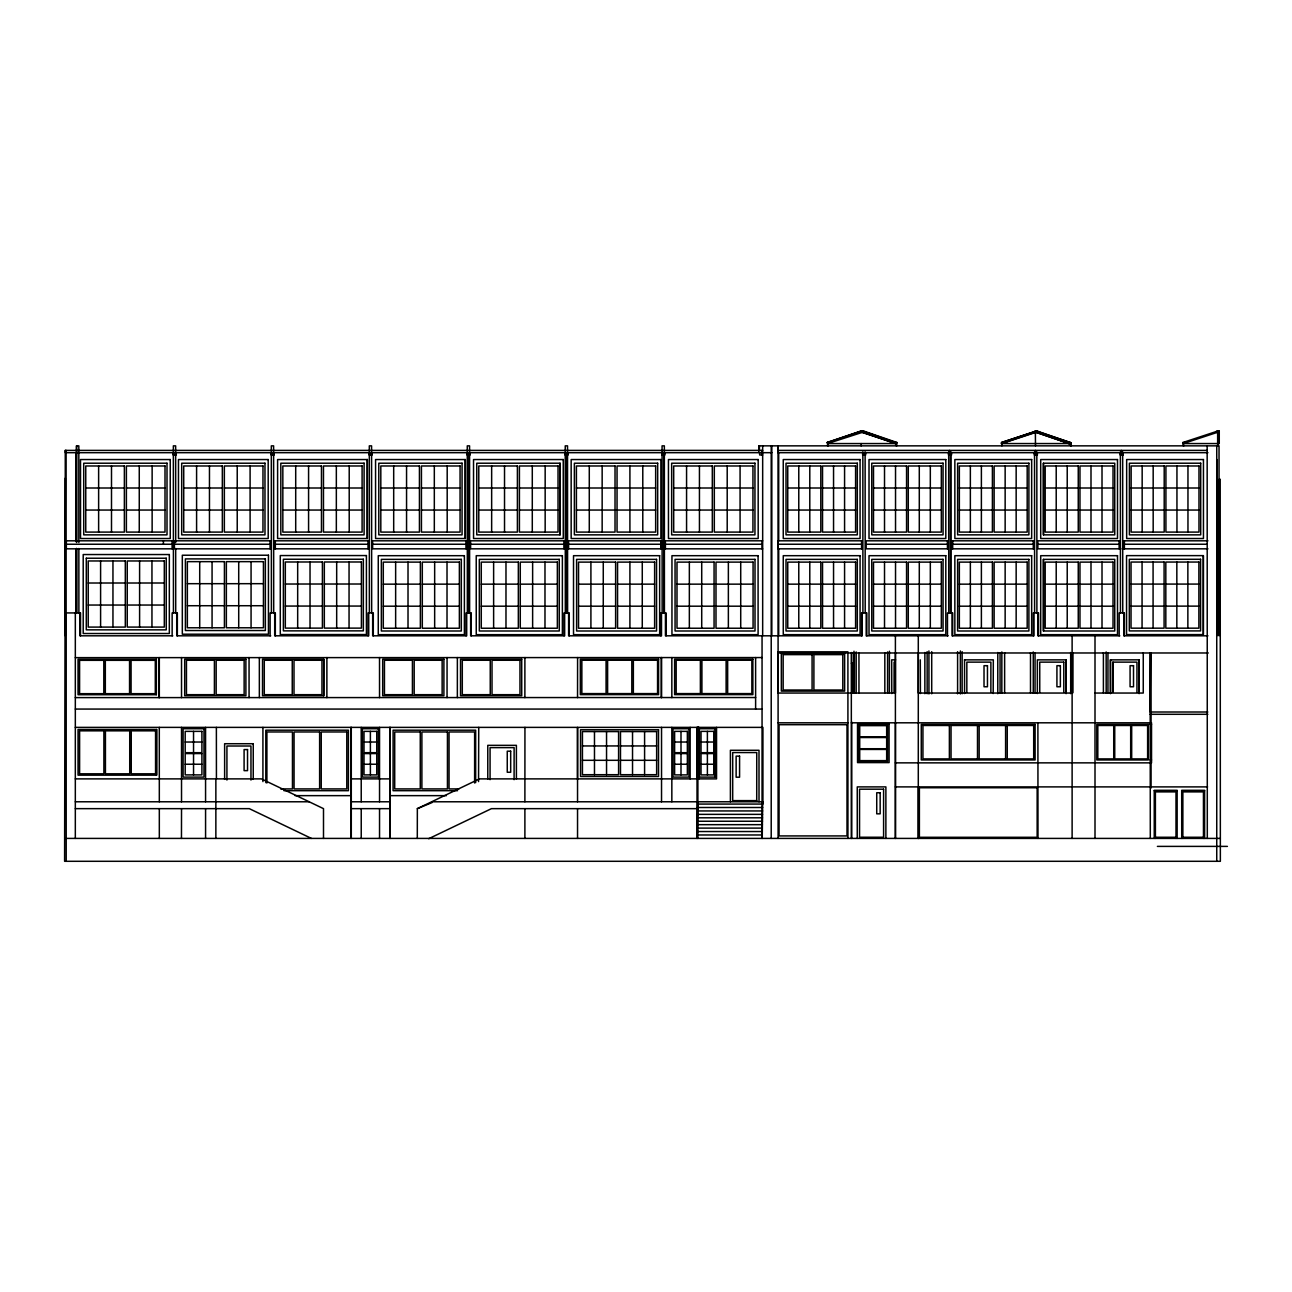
<?xml version="1.0" encoding="UTF-8"?>
<svg xmlns="http://www.w3.org/2000/svg" width="1292" height="1292" viewBox="0 0 1292 1292"><rect width="100%" height="100%" fill="white"/><g stroke="black" fill="none" stroke-linecap="round" stroke-linejoin="round"><path stroke-width="1.5" d="M181.461 838.411L181.526 808.647M1216.789 460L1216.854 635.809L1216.983 555.689M896.89 442.494L895.275 443.56L861.053 431.77L862.668 430.704L896.89 442.494L896.519 443.56M862.055 432.093L862.426 431.027M861.053 431.77L862.668 430.704L827.155 442.51L827.526 443.576L896.745 443.56L896.745 445.853M1036.378 432.432L1037.88 431.367L1037.508 432.432L1070.842 443.899L1071.213 442.833L1036.992 431.043L1034.844 431.157L1035.215 432.222M1036.62 432.109L1036.992 431.043M1068.694 443.576L1070.196 442.494L1069.598 443.899L1035.377 432.109L1001.155 443.56L1071.068 443.56L1071.068 445.853M417.3 838.411L417.348 808.647L479.445 778.882L697.018 778.882M428.702 838.718L491.461 808.647L697.018 808.647M417.348 808.647L432.109 802.542M827.155 442.51L861.425 430.834L863.557 431.027L863.185 432.093L827.591 443.56L827.591 445.853M1001.849 443.576L1001.494 442.51L1036.992 430.834L1037.363 431.899L1001.849 443.576L1001.914 445.853M1036.992 430.834L1001.494 442.51M1217.645 432.109L1217.29 431.043L1219.26 431.043L1219.26 443.56L1183.311 443.56L1182.955 442.478L1217.758 431.043L1218.13 432.109L1183.311 443.56L1183.311 445.853M1216.838 540.831L1216.951 459.548M1217.645 431.383L1219.26 431.383M862.41 432.109L861.166 432.109L896.26 443.56L896.26 445.853M1036.733 432.109L1035.377 432.109L1035.49 445.853M829.303 442.187L828.156 442.187L828.77 443.576M894.742 442.155L895.873 442.155M1002.495 442.187L1003.626 442.187M1184.36 442.171L1184.279 443.237M1182.955 442.478L1183.795 445.853M1071.213 442.833L1035.748 431.043L1035.377 432.109L1069.824 443.56M1067.854 443.237L1068.791 443.237M1217.645 443.204L1219.26 443.204M76.535 445.853L76.567 542.462L76.519 445.853L78.828 445.853L78.86 542.462M762.668 450.391L65.262 450.391L65.294 635.809M777.929 450.391L1207.18 450.391M771.825 452.685L65.343 452.685L65.343 450.391M1207.939 452.685L777.945 452.685L777.929 445.853M762.668 454.962L759.631 454.962L759.631 452.685M465.298 459.548L375.568 459.548L375.568 538.522L465.298 538.522L465.298 459.548L465.282 538.522M560.05 463.214L476.764 463.214L476.764 534.856L560.05 534.856L560.05 463.214L560.034 534.856M1043.452 463.214L1114.754 463.214L1114.754 534.856L1043.452 534.856L1043.452 463.214L1043.468 534.856M65.311 478.121L64.6 861.296L1220.359 861.296L1220.197 479.235L1219.228 479.348L1219.034 635.809L1219.034 445.853L758.84 445.853L758.84 451.409M85.757 488.005L124.371 488.005M126.39 488.005L165.005 488.005M183.722 488.005L222.337 488.005M224.356 488.005L262.97 488.005M282.835 488.005L321.466 488.005M323.468 488.005L362.099 488.005M380.817 488.005L419.432 488.005M421.434 488.005L460.065 488.005M478.783 488.005L517.398 488.005M519.416 488.005L558.031 488.005M576.41 488.005L615.024 488.005M617.043 488.005L655.658 488.005M673.697 488.005L712.312 488.005M714.315 488.005L752.945 488.005M787.749 488.005L820.808 488.005M822.536 488.005L855.595 488.005M873.505 488.005L906.564 488.005M908.276 488.005L941.335 488.005M959.342 488.005L992.401 488.005M994.129 488.005L1027.188 488.005M1045.196 488.005L1078.255 488.005M1079.967 488.005L1113.026 488.005M1131.146 488.005L1164.205 488.005M1165.917 488.005L1198.976 488.005M85.757 510.049L124.371 510.049M126.39 510.049L165.005 510.049M183.722 510.049L222.337 510.049M224.356 510.049L262.97 510.049M282.835 510.049L321.466 510.049M323.468 510.049L362.099 510.049M380.817 510.049L419.432 510.049M421.434 510.049L460.065 510.049M478.783 510.049L517.398 510.049M519.416 510.049L558.031 510.049M576.41 510.049L615.024 510.049M617.043 510.049L655.658 510.049M673.697 510.049L712.312 510.049M714.315 510.049L752.945 510.049M787.749 510.049L820.808 510.049M822.536 510.049L855.595 510.049M873.505 510.049L906.564 510.049M908.276 510.049L941.335 510.049M959.342 510.049L992.401 510.049M994.129 510.049L1027.188 510.049M1045.196 510.049L1078.255 510.049M1079.967 510.049L1113.026 510.049M1131.146 510.049L1164.205 510.049M1165.917 510.049L1198.976 510.049M762.668 540.815L665.38 540.815L665.412 548.825M1207.939 540.815L1123.701 540.815L1123.733 548.825M65.682 544.239L172.127 544.239M174.388 544.239L270.093 544.239M274.647 544.239L368.058 544.239M372.613 544.239L466.041 544.239M470.595 544.239L564.006 544.239M568.561 544.239L660.842 544.239M665.38 544.239L762.022 544.239M778.026 544.239L861.602 544.239M866.157 544.239L947.456 544.239M952.01 544.239L1033.293 544.239M1037.847 544.239L1119.147 544.239M1123.701 544.239L1207.277 544.239M663.006 548.825L762.668 548.825M1122.086 548.825L1207.939 548.825M1203.353 555.625L1126.543 555.625L1126.559 634.598L1203.353 634.598L1203.353 555.625L1203.337 634.598M86.289 558.225L166.248 558.225M1043.452 559.371L1114.754 559.371L1114.754 630.997L1043.452 630.997L1043.452 559.371L1043.468 630.997M88.227 583.015L125.308 582.999M127.246 583.015L164.31 582.999M187.356 583.693L224.42 583.677M226.358 583.693L263.439 583.677M285.322 584.032L322.402 584.016M324.324 584.032L361.405 584.016M383.288 584.162L420.368 584.145M422.306 584.162L459.371 584.145M481.27 584.162L518.334 584.145M520.272 584.162L557.353 584.145M578.541 584.162L615.622 584.145M617.56 584.162L654.624 584.145M676.992 584.162L714.072 584.145M715.994 584.162L753.075 584.145M787.749 584.162L820.808 584.145M822.536 584.162L855.595 584.145M873.505 584.162L906.564 584.145M908.276 584.162L941.335 584.145M959.342 584.162L992.401 584.145M994.129 584.162L1027.188 584.145M1045.196 584.162L1078.255 584.145M1079.967 584.162L1113.026 584.145M1131.033 584.081L1164.092 584.081M1165.82 584.081L1198.879 584.081M88.227 605.044L125.308 605.044M127.246 605.044L164.31 605.044M187.356 605.722L224.42 605.722M226.358 605.722L263.439 605.722M285.322 606.061L322.402 606.061M324.324 606.061L361.405 606.061M383.288 606.19L420.368 606.19M422.306 606.19L459.371 606.19M481.27 606.19L518.334 606.19M520.272 606.19L557.353 606.19M578.541 606.19L615.622 606.19M617.56 606.19L654.624 606.19M676.992 606.19L714.072 606.19M715.994 606.19L753.075 606.19M787.749 606.19L820.808 606.19M822.536 606.19L855.595 606.19M873.505 606.19L906.564 606.19M908.276 606.19L941.335 606.19M959.342 606.19L992.401 606.19M994.129 606.19L1027.188 606.19M1045.196 606.19L1078.255 606.19M1079.967 606.19L1113.026 606.19M1131.033 606.126L1164.092 606.126M1165.82 606.126L1198.879 606.126M172.773 635.809L79.894 635.809L79.894 612.925M270.739 635.809L176.729 635.809L176.729 612.925M948.102 635.809L866.205 635.809L866.205 612.925M1119.793 635.809L1037.896 635.809L1037.896 612.925M1207.939 635.809L1123.749 635.809L1123.749 612.925M778.075 652.977L1208.311 652.977M75.307 657.644L762.054 657.563M156.3 659.291L78.053 659.291L78.053 694.725L156.3 694.725L156.3 659.291L156.284 694.725M323.727 659.211L262.518 659.211L262.518 695.726L323.727 695.726L323.727 659.211L323.711 695.726M895.598 659.857L891.674 659.857L891.787 693.529M920.292 659.857L920.405 693.529M964.43 659.857L993.322 659.857L993.193 693.529M1066.223 659.857L1037.347 659.857L1037.347 693.529M1063.784 662.134L1039.737 662.134L1039.753 692.173M1112.913 662.134L1112.913 692.173L1112.913 662.134L1136.96 662.134L1136.944 692.173M851.428 663.28L852.542 663.28L852.542 693.336M851.67 664.847L852.542 664.847M1072.166 693.045L918.289 693.045L918.337 652.977M1095.002 693.045L1143.258 693.045L1143.258 652.751M75.307 697.615L755.626 697.535M75.324 709.066L762.054 709.066M1150.138 711.359L1150.461 652.977M1150.106 712.005L1207.826 712.005M1150.106 714.298L1207.826 714.298M778.075 722.809L847.956 722.809M851.331 722.809L1151.527 722.809L1151.527 762.861L895.404 762.861M1150.074 724.457L1151.511 724.457M858.857 725.167L887.507 725.167L887.507 761.343L858.857 761.343M75.307 727.38L762.926 727.38L762.926 804.076L697.648 804.076M203.991 728.72L183.093 728.72L183.093 777.106L203.991 777.106L203.991 728.72M156.574 729.495L78.053 729.495L78.053 775.152L156.574 775.152L156.574 729.495L156.558 775.152M697.292 729.77L698.988 729.77M697.292 731.579L697.664 774.699M185.192 742.028L201.907 742.028M364.005 742.028L376.747 742.028M674.618 742.028L687.36 742.028M701.023 742.028L713.765 742.028M253.248 743.724L224.63 743.724L224.63 779.383M582.434 745.952L618.593 745.936M620.483 745.952L656.643 745.936M1150.074 759.954L1151.511 759.954M582.434 760.31L618.593 760.31M620.483 760.31L656.643 760.31M185.192 764.234L201.907 764.234M364.005 764.234L376.747 764.234M674.618 764.234L687.36 764.234M701.023 764.234L713.765 764.234M697.292 776.492L698.988 776.492M75.307 778.882L261.404 778.882L323.501 808.647L323.501 838.411M350.923 778.882L389.829 778.882M895.404 786.893L1207.552 786.893M280.655 788.911L292.46 788.911L292.46 731.966L266.895 731.966L266.895 783.017M458.886 788.911L449.051 788.911L449.051 731.966L474.616 731.966L474.616 783.017M283.949 790.688L348.404 790.688L348.404 730.19L265.813 730.19L265.813 782.629M457.546 790.688L393.091 790.688L393.107 730.19L475.666 730.19L475.666 782.629M1154.257 790.72L1177.141 790.72M1181.728 790.72L1204.612 790.72M295.06 795.646L351.295 795.646L351.279 727.38M446.418 795.646L390.2 795.646L390.2 727.38M756.741 800.62L732.693 800.62L732.693 752.558L756.741 752.558L756.724 800.62M75.324 801.783L309.127 801.783M350.923 801.783L389.829 801.783M431.625 801.783L697.018 801.783M762.926 801.783L697.648 801.783L697.599 810.94M697.599 807.5L762.668 807.5M75.324 808.647L249.291 808.647L311.388 838.411M350.923 808.647L389.829 808.647M762.619 810.94L697.551 810.94L697.195 838.411M697.486 814.364L762.571 814.364M697.438 817.804L762.522 817.804M697.389 821.244L762.474 821.244L762.668 801.783M697.341 824.667L762.425 824.667M697.292 828.107L762.377 828.107M697.244 831.531L762.328 831.531M697.195 834.971L762.28 834.971M1155.387 837.264L1175.995 837.264M1182.858 837.264L1203.45 837.264M65.262 838.411L1220.359 838.411M1157.39 846.389L1227.4 846.389M1038.639 432.755L1048.183 435.921M1065.351 441.654L1071.068 443.56M1036.749 431.367L1069.065 442.494M895.647 442.494L861.425 430.704L861.78 431.899M862.297 431.77L883.114 438.957M887.911 440.62L893.612 442.575M1035.974 431.157L1036.346 432.222M1035.748 430.834L1036.103 431.899M862.668 430.834L863.04 431.899M862.022 432.222L860.52 431.157L860.876 432.222M1217.145 432.432L1216.353 431.35L1216.709 432.432M1122.667 451.893L1122.748 612.925M1120.374 451.893L1120.455 612.925M1036.83 451.893L1036.895 612.925M1034.537 451.893L1034.601 612.925M950.977 451.893L951.057 612.925M948.683 451.893L948.764 612.925M865.123 451.893L865.204 612.925M862.846 451.893L862.911 612.925M664.427 612.925L664.346 445.853L662.069 445.853L662.15 612.925M567.608 612.925L567.527 445.853L565.234 445.853L565.315 612.925M469.626 612.925L469.561 445.853L467.268 445.853L467.349 612.925M371.66 612.925L371.579 445.853L369.302 445.853L369.367 612.925M273.694 612.925L273.613 445.853L271.32 445.853L271.401 612.925M205.573 808.647L205.573 838.411M175.696 542.462L175.647 445.853L173.354 445.853L173.435 612.925M175.68 548.502L175.712 612.925M78.86 548.502L78.893 612.925M1218.776 431.043L1218.776 443.56M1218.114 431.383L1218.114 443.204M1218.13 443.56L1218.13 445.853M1217.645 431.043L1217.645 445.853M1216.741 445.853L1216.741 861.296M1207.164 445.853L1207.309 838.411M1204.612 838.411L1204.612 790.333L1181.712 790.333L1181.728 838.411M1203.466 838.411L1203.45 791.883L1182.858 791.883L1182.858 838.411M1187.962 465.976L1187.962 532.094M1187.865 562.052L1187.865 628.17M1177.141 838.411L1177.141 790.333L1154.241 790.333L1154.257 838.411M1176.947 465.976L1176.947 532.094M1176.834 562.052L1176.834 628.17M1175.995 838.411L1175.995 791.883L1155.387 791.883L1155.403 838.411M1153.175 465.976L1153.175 532.094M1153.078 562.052L1153.078 628.17M1151.204 722.809L1151.204 762.861M1151.075 652.977L1151.075 788.023M1150.138 652.977L1150.3 838.411M1142.16 465.976L1142.16 532.094M1142.063 562.052L1142.063 628.17M1139.237 693.513L1139.237 659.841L1110.248 659.857L1110.377 693.529M1139.011 659.857L1139.011 693.529M1124.379 540.815L1124.379 548.825M1124.379 635.809L1124.379 612.925L1119.179 612.925L1119.179 635.809M1123.233 452.685L1123.233 454.962L1120.196 454.962L1120.196 452.685M1122.473 452.685L1122.473 454.962M1121.343 450.391L1121.343 452.685M1119.114 540.815L1119.147 548.825M1110.636 659.841L1110.619 693.513M1107.955 652.702L1107.955 692.754M1106.162 651.927L1106.178 692.98M1103.4 652.735L1103.4 692.835M1102.011 465.976L1102.011 532.094M1102.011 562.117L1102.011 628.235M1095.002 635.809L1095.002 838.411M1090.997 465.976L1090.997 532.094M1090.997 562.117L1090.997 628.235M1072.974 652.702L1072.958 692.754M1072.118 635.809L1072.118 838.411M1070.68 652.492L1070.68 693.691M1070.6 443.56L1070.6 445.853M1067.224 465.976L1067.224 532.094M1067.224 562.117L1067.224 628.235M1063.784 662.134L1063.784 692.173M1056.21 465.976L1056.21 532.094M1056.21 562.117L1056.21 628.235M1038.526 635.809L1038.526 612.925L1033.325 612.925L1033.325 635.809M1037.896 722.809L1037.993 838.411M1037.379 452.685L1037.379 454.962L1034.343 454.962L1034.343 452.685M1036.636 452.685L1036.636 454.962M1035.49 450.391L1035.49 452.685M1035.102 452.685L1035.102 454.962M1035.053 652.702L1035.037 692.754M1033.955 612.925L1033.955 635.809L952.059 635.809L952.059 612.925M1033.277 540.815L1033.293 548.825M1033.261 651.927L1033.261 692.98M1030.499 652.735L1030.499 692.835M1016.158 465.976L1016.158 532.094M1016.158 562.117L1016.158 628.235M1007.259 725.49L1007.259 758.905M1005.596 725.49L1005.596 758.905M1005.144 465.976L1005.144 532.094M1005.144 562.117L1005.144 628.235M1004.627 652.735L1004.627 692.835M1001.849 651.927L1001.833 692.98M1000.056 652.702L1000.073 692.754M997.779 652.492L997.779 693.691M990.867 692.173L990.883 662.134L966.836 662.134L966.836 692.173M981.387 465.976L981.387 532.094M981.387 562.117L981.387 628.235M979.158 725.49L979.158 758.905M977.495 725.49L977.495 758.905M970.357 465.976L970.357 532.094M970.357 562.117L970.357 628.235M964.543 659.841L964.559 693.529M962.136 651.653L962.152 693.723M960.344 650.942L960.36 693.949M957.598 651.685L957.598 693.804M952.688 540.815L952.688 548.825M952.688 635.809L952.688 612.925L947.472 612.925L947.472 635.809M951.542 452.685L951.542 454.962L948.506 454.962L948.506 452.685M950.783 452.685L950.783 454.962M950.395 452.685L950.395 612.925M949.636 450.391L949.636 452.685M947.424 540.815L947.456 548.825M931.71 651.685L931.71 693.804M930.321 465.976L930.321 532.094M930.321 562.117L930.321 628.235M928.932 650.942L928.948 693.949M927.139 651.653L927.155 693.723M924.862 652.492L924.862 693.691M919.29 465.976L919.29 532.094M919.29 562.117L919.29 628.235M918.289 635.809L918.289 838.411M895.534 465.976L895.534 532.094M895.534 562.117L895.534 628.235M895.453 652.977L895.453 693.045L778.059 693.045L778.059 651.83L847.907 651.83L847.94 838.411M895.453 722.809L895.453 838.411M895.404 635.809L895.404 838.411M894.096 662.134L894.08 692.173M889.397 651.233L889.397 692.883M887.604 651.927L887.588 692.98M885.876 838.411L885.892 786.893L857.258 786.893L857.274 838.411M884.826 652.735L884.826 692.835M884.519 465.976L884.519 532.094M884.519 562.117L884.519 628.235M866.835 635.809L866.835 612.925L861.635 612.925L861.635 635.809M865.688 452.685L865.688 454.962L862.652 454.962L862.652 452.685M864.946 452.685L864.946 454.962M863.395 452.685L863.395 454.962M862.248 612.925L862.248 635.809L665.445 635.809L665.445 612.925M861.586 540.815L861.602 548.825M861.166 443.56L861.166 445.853M858.954 652.735L858.954 692.835M858.873 725.167L858.873 761.343M856.192 651.927L856.176 692.98M854.4 652.702L854.383 692.754M853.996 651.233L853.996 692.883M852.3 663.28L852.3 693.336M851.703 652.492L851.703 664.266M851.703 721.953L851.703 838.411M851.331 652.977L851.331 838.411M844.58 465.976L844.58 532.094M844.58 562.117L844.58 628.235M833.55 465.976L833.55 532.094M833.55 562.117L833.55 628.235M828.075 443.56L828.075 445.853M809.793 465.976L809.793 532.094M809.793 562.117L809.793 628.235M798.779 465.976L798.779 532.094M798.779 562.117L798.779 628.235M778.705 452.685L778.705 540.815M778.705 548.825L778.705 635.809M778.075 445.853L778.107 838.411M771.825 445.853L771.825 635.809M771.211 445.853L771.211 838.411M762.668 445.853L762.668 635.809M762.425 821.244L762.232 838.411M761.925 450.391L761.925 454.962M762.005 540.815L762.022 548.825M762.054 635.809L762.054 838.411M759.438 445.853L759.438 450.391M759.115 445.853L759.115 450.391M759.018 801.783L759.002 750.281L730.4 750.281L730.4 801.783M755.61 657.563L755.626 709.066M740.72 562.117L740.72 628.235M740.074 465.976L740.074 532.094M728.365 562.117L728.365 628.235M727.202 465.976L727.202 532.094M716.543 727.38L716.543 778.882L697.26 778.882L697.26 727.38M715.348 728.72L715.348 777.106M707.386 731.369L707.386 752.687M707.386 753.575L707.386 774.893M701.717 562.117L701.717 628.235M699.44 465.976L699.44 532.094M699.004 727.38L699.004 778.882M698.391 727.38L698.391 778.882M698.245 727.38L698.229 778.882M697.89 727.38L697.89 838.411M697.583 731.579L697.567 774.699M697.018 727.38L697.018 838.411M690.154 727.38L690.138 778.882M689.347 562.117L689.347 628.235M686.569 465.976L686.569 532.094M680.997 731.369L680.997 752.687M680.997 753.575L680.997 774.893M671.84 657.563L671.84 697.615M671.84 727.38L671.84 801.783M666.058 635.809L666.058 612.925L660.858 612.925L660.858 635.809M664.912 452.685L664.912 454.962L661.875 454.962L661.875 452.685M664.169 452.685L664.169 454.962M663.765 454.962L663.765 612.925M661.536 657.563L661.536 697.615M661.536 727.38L661.536 801.783M661.488 612.925L661.488 635.809L568.609 635.809L568.609 612.925M661.31 657.563L661.31 697.535M660.81 540.815L660.842 548.825M644.595 731.579L644.595 774.699M642.786 465.976L642.786 532.094M642.269 562.117L642.269 628.235M632.531 731.579L632.531 774.699M629.915 465.976L629.915 532.094M629.915 562.117L629.915 628.235M606.546 731.579L606.546 774.699M603.267 562.117L603.267 628.235M602.153 465.976L602.153 532.094M594.481 731.579L594.481 774.699M590.912 562.117L590.912 628.235M589.281 465.976L589.281 532.094M577.589 657.563L577.54 697.615M577.54 801.783L577.54 727.38L577.524 778.882M577.54 808.647L577.54 838.411M569.239 635.809L569.239 612.925L564.039 612.925L564.039 635.809M568.593 548.825L568.561 540.815L661.488 540.815L661.488 548.825L470.611 548.825L470.595 540.815L564.652 540.815L564.652 548.825M568.092 452.685L568.092 454.962L565.056 454.962L565.056 452.685M567.333 452.685L567.333 454.962M566.946 454.962L566.946 612.925M564.652 612.925L564.652 635.809L470.643 635.809L470.643 612.925M563.974 540.815L564.006 548.825M545.159 465.976L545.159 532.094M544.982 562.117L544.982 628.235M532.627 562.117L532.627 628.235M532.288 465.976L532.288 532.094M524.891 657.563L524.875 697.615M524.94 727.38L524.891 801.783M524.891 808.647L524.891 838.411M516.412 779.011L516.396 745.339L487.778 745.339L487.778 779.011M514.103 779.674L514.119 747.632L490.072 747.632L490.072 779.674M505.98 562.117L505.98 628.235M504.526 465.976L504.526 532.094M493.625 562.117L493.625 628.235M491.654 465.976L491.654 532.094M478.734 727.38L478.557 781.595M471.257 635.809L471.257 612.925L466.057 612.925L466.057 635.809M470.11 452.685L470.11 454.962L467.074 454.962L467.074 452.685M469.367 452.685L469.367 454.962M468.98 454.962L468.98 612.925M467.833 452.685L467.833 454.962M466.687 612.925L466.687 635.809L372.661 635.809L372.661 612.925M466.008 540.815L466.041 548.825M457.368 657.563L457.352 697.615M447.193 465.976L447.193 532.094M447.016 562.117L447.016 628.235M447.064 657.563L447.048 697.615M434.661 562.117L434.661 628.235M434.322 465.976L434.322 532.094M408.014 562.117L408.014 628.235M406.56 465.976L406.56 532.094M395.643 562.117L395.643 628.235M393.689 465.976L393.689 532.094M390.216 796.017L390.216 838.411M389.829 727.38L389.829 838.411M379.525 657.563L379.541 697.615M379.541 727.38L379.541 801.783M379.541 808.647L379.541 838.411M373.291 635.809L373.291 612.925L368.091 612.925L368.091 635.809M372.144 452.685L372.144 454.962L369.108 454.962L369.108 452.685M371.402 452.685L371.402 454.962M370.384 731.369L370.384 752.687M370.384 753.575L370.384 774.893M369.851 452.685L369.851 454.962M368.721 612.925L368.721 635.809L274.695 635.809L274.695 612.925M368.042 540.815L368.058 548.825M367.316 459.548L367.316 538.522M361.211 727.38L361.227 801.783M361.227 808.647L361.227 838.411M351.295 796.017L351.295 838.411M350.923 727.38L350.923 838.411M349.211 465.976L349.211 532.094M349.05 561.988L349.05 628.122M336.679 561.988L336.679 628.122M336.34 465.976L336.34 532.094M326.892 657.563L326.876 697.615M310.032 561.988L310.032 628.122M308.578 465.976L308.578 532.094M297.677 561.988L297.677 628.122M295.707 465.976L295.707 532.094M275.325 540.815L275.325 548.825M275.325 635.809L275.325 612.925L270.125 612.925L270.125 635.809M274.179 452.685L274.179 454.962L271.142 454.962L271.142 452.685M273.42 452.685L273.42 454.962M271.885 452.685L271.885 454.962M270.06 540.815L270.093 548.825M262.922 727.38L262.922 781.595M259.353 657.563L259.353 697.615M253.248 743.724L253.248 779.383M251.068 561.649L251.068 627.783M250.971 780.061L250.955 746.017L226.924 746.017L226.924 780.061M250.099 465.976L250.099 532.094M249.049 657.563L249.065 697.615M238.713 561.649L238.713 627.783M237.227 465.976L237.227 532.094M216.378 727.38L216.426 778.882M215.861 778.882L215.861 838.411M212.066 561.649L212.066 627.783M209.465 465.976L209.465 532.094M205.557 727.38L205.573 801.783M199.711 561.649L199.711 627.783M196.594 465.976L196.594 532.094M193.542 731.369L193.542 752.687M193.542 753.575L193.542 774.893M181.526 657.563L181.526 697.615M181.526 727.38L181.526 801.783M177.343 635.809L177.343 612.925L172.143 612.925L172.143 635.809M176.196 452.685L176.196 454.962L173.16 454.962L173.16 452.685M175.454 452.685L175.454 454.962M172.094 540.815L172.127 548.825M166.232 558.225L166.248 629.85L86.289 629.85L86.306 558.225M163.406 540.815L163.406 544.239M159.32 657.563L159.32 697.615M159.304 727.38L159.32 801.783M159.32 808.647L159.32 838.411M159.029 657.644L159.045 697.615M152.133 465.976L152.133 532.094M151.955 560.97L151.955 627.088M139.601 560.97L139.601 627.088M139.261 465.976L139.261 532.094M112.953 560.97L112.953 627.088M111.5 465.976L111.5 532.094M100.598 560.97L100.598 627.088M98.628 465.976L98.628 532.094M80.524 635.809L80.524 612.925L66.102 612.925L66.102 450.391M75.937 452.685L75.937 540.815M75.937 548.825L75.937 612.925M75.324 612.925L75.324 838.411M66.344 540.815L66.344 548.825M66.199 612.925L66.199 861.296M170.237 459.548L80.508 459.548L80.524 538.522L170.237 538.522L170.237 459.548M268.203 459.548L178.474 459.548L178.49 538.522L268.203 538.522L268.187 459.548M367.316 459.548L277.602 459.548L277.602 538.522L367.316 538.522L367.316 459.548M563.264 459.548L473.534 459.548L473.55 538.522L563.264 538.522L563.247 459.548M660.89 459.548L571.161 459.548L571.161 538.522L660.89 538.522L660.874 459.548M758.178 459.548L668.448 459.548L668.465 538.522L758.178 538.522L758.178 459.548M860.068 459.548L783.259 459.548L783.259 538.522L860.068 538.522L860.068 459.548M945.809 459.548L869.015 459.548L869.015 538.522L945.809 538.522L945.809 459.548M1031.662 459.548L954.853 459.548L954.869 538.522L1031.662 538.522L1031.662 459.548M1117.499 459.548L1040.706 459.548L1040.706 538.522L1117.499 538.522L1117.499 459.548M1203.45 459.548L1126.656 459.548L1126.656 538.522L1203.45 538.522L1203.45 459.548M167.007 463.214L83.722 463.214L83.738 534.856L167.007 534.856L167.007 463.214M264.989 463.214L181.704 463.214L181.704 534.856L264.989 534.856L264.973 463.214M364.102 463.214L280.816 463.214L280.816 534.856L364.102 534.856L364.102 463.214M462.068 463.214L378.782 463.214L378.798 534.856L462.068 534.856L462.068 463.214M657.676 463.214L574.375 463.214L574.375 534.856L657.676 534.856L657.676 463.214M754.948 463.214L671.662 463.214L671.662 534.856L754.948 534.856L754.948 463.214M857.307 463.214L786.02 463.214L786.02 534.856L857.307 534.856L857.307 463.214M943.063 463.214L871.761 463.214L871.777 534.856L943.063 534.856L943.063 463.214M1028.9 463.214L957.614 463.214L957.614 534.856L1028.9 534.856L1028.9 463.214M1200.704 463.214L1129.402 463.214L1129.402 534.856L1200.704 534.856L1200.704 463.214M124.371 465.976L85.757 465.976L85.757 532.094L124.371 532.094L124.371 465.976M165.005 465.976L126.39 465.976L126.39 532.094L165.005 532.094L165.005 465.976M222.337 465.976L183.722 465.976L183.722 532.094L222.337 532.094L222.337 465.976M262.97 465.976L224.356 465.976L224.356 532.094L262.97 532.094L262.97 465.976M321.466 465.976L282.835 465.976L282.835 532.094L321.466 532.094L321.466 465.976M362.099 465.976L323.468 465.976L323.468 532.094L362.099 532.094L362.099 465.976M419.432 465.976L380.817 465.976L380.817 532.094L419.432 532.094L419.432 465.976M460.065 465.976L421.434 465.976L421.434 532.094L460.065 532.094L460.065 465.976M517.398 465.976L478.783 465.976L478.783 532.094L517.398 532.094L517.398 465.976M558.031 465.976L519.416 465.976L519.416 532.094L558.031 532.094L558.031 465.976M615.024 465.976L576.41 465.976L576.41 532.094L615.024 532.094L615.024 465.976M655.658 465.976L617.043 465.976L617.043 532.094L655.658 532.094L655.658 465.976M712.312 465.976L673.697 465.976L673.697 532.094L712.312 532.094L712.312 465.976M752.945 465.976L714.315 465.976L714.315 532.094L752.945 532.094L752.945 465.976M820.808 465.976L787.749 465.976L787.749 532.094L820.808 532.094L820.808 465.976M855.595 465.976L822.536 465.976L822.536 532.094L855.595 532.094L855.595 465.976M906.564 465.976L873.505 465.976L873.505 532.094L906.564 532.094L906.564 465.976M941.335 465.976L908.276 465.976L908.276 532.094L941.335 532.094L941.335 465.976M992.401 465.976L959.342 465.976L959.342 532.094L992.401 532.094L992.401 465.976M1027.188 465.976L994.129 465.976L994.129 532.094L1027.188 532.094L1027.188 465.976M1078.255 465.976L1045.196 465.976L1045.196 532.094L1078.255 532.094L1078.255 465.976M1113.026 465.976L1079.967 465.976L1079.967 532.094L1113.026 532.094L1113.026 465.976M1164.205 465.976L1131.146 465.976L1131.146 532.094L1164.205 532.094L1164.205 465.976M1198.976 465.976L1165.917 465.976L1165.917 532.094L1198.976 532.094L1198.976 465.976M172.773 540.815L65.682 540.815L65.698 548.825L172.773 548.825L172.773 540.815M270.739 540.815L174.388 540.815L174.404 548.825L270.739 548.825L270.739 540.815M368.721 540.815L274.647 540.815L274.663 548.825L368.721 548.825L368.721 540.815M466.687 540.815L372.613 540.815L372.645 548.825L466.687 548.825L466.687 540.815M862.248 540.815L778.026 540.815L778.042 548.825L862.248 548.825L862.248 540.815M948.102 540.815L866.157 540.815L866.189 548.825L948.102 548.825L948.102 540.815M1033.955 540.815L952.01 540.815L952.026 548.825L1033.955 548.825L1033.955 540.815M1119.793 540.815L1037.847 540.815L1037.88 548.825L1119.793 548.825L1119.793 540.815M169.333 554.543L83.205 554.543L83.205 633.516L169.333 633.516L169.333 554.543M268.445 555.221L182.317 555.221L182.317 634.211L268.445 634.211L268.445 555.221M366.427 555.56L280.283 555.56L280.283 634.55L366.427 634.55L366.411 555.56M464.393 555.689L378.265 555.689L378.265 634.663L464.393 634.663L464.377 555.689M562.375 555.689L476.231 555.689L476.247 634.663L562.375 634.663L562.375 555.689M659.647 555.689L573.519 555.689L573.519 634.663L659.647 634.663L659.647 555.689M758.097 555.689L671.953 555.689L671.953 634.663L758.097 634.663L758.081 555.689M860.068 555.689L783.259 555.689L783.275 634.663L860.068 634.663L860.068 555.689M945.809 555.689L869.015 555.689L869.015 634.663L945.809 634.663L945.809 555.689M1031.662 555.689L954.853 555.689L954.853 634.663L1031.662 634.663L1031.662 555.689M1117.499 555.689L1040.706 555.689L1040.706 634.663L1117.499 634.663L1117.499 555.689M265.361 558.903L185.402 558.903L185.418 630.528L265.361 630.528L265.345 558.903M363.343 559.242L283.384 559.242L283.384 630.867L363.343 630.867L363.343 559.242M461.309 559.371L381.35 559.371L381.35 630.997L461.309 630.997L461.309 559.371M559.274 559.371L479.316 559.371L479.332 630.997L559.274 630.997L559.274 559.371M656.562 559.371L576.603 559.371L576.62 630.997L656.562 630.997L656.546 559.371M755.013 559.371L675.054 559.371L675.07 630.997L755.013 630.997L755.013 559.371M857.307 559.371L786.02 559.371L786.02 630.997L857.307 630.997L857.307 559.371M943.063 559.371L871.761 559.371L871.777 630.997L943.063 630.997L943.063 559.371M1028.9 559.371L957.614 559.371L957.614 630.997L1028.9 630.997L1028.9 559.371M1200.591 559.291L1129.305 559.291L1129.305 630.916L1200.591 630.916L1200.591 559.291M125.308 560.97L88.227 560.97L88.227 627.088L125.308 627.088L125.308 560.97M164.31 560.97L127.246 560.97L127.246 627.088L164.31 627.088L164.31 560.97M224.42 561.649L187.356 561.649L187.356 627.783L224.42 627.783L224.42 561.649M263.439 561.649L226.358 561.649L226.358 627.783L263.439 627.783L263.439 561.649M322.402 561.988L285.322 561.988L285.322 628.122L322.402 628.122L322.402 561.988M361.405 561.988L324.324 561.988L324.324 628.122L361.405 628.122L361.405 561.988M1164.092 562.052L1131.033 562.052L1131.033 628.17L1164.092 628.17L1164.092 562.052M1198.879 562.052L1165.82 562.052L1165.82 628.17L1198.879 628.17L1198.879 562.052M420.368 562.117L383.288 562.117L383.288 628.235L420.368 628.235L420.368 562.117M459.371 562.117L422.306 562.117L422.306 628.235L459.371 628.235L459.371 562.117M518.334 562.117L481.27 562.117L481.27 628.235L518.334 628.235L518.334 562.117M557.353 562.117L520.272 562.117L520.272 628.235L557.353 628.235L557.353 562.117M615.622 562.117L578.541 562.117L578.541 628.235L615.622 628.235L615.622 562.117M654.624 562.117L617.56 562.117L617.56 628.235L654.624 628.235L654.624 562.117M714.072 562.117L676.992 562.117L676.992 628.235L714.072 628.235L714.072 562.117M753.075 562.117L715.994 562.117L715.994 628.235L753.075 628.235L753.075 562.117M820.808 562.117L787.749 562.117L787.749 628.235L820.808 628.235L820.808 562.117M855.595 562.117L822.536 562.117L822.536 628.235L855.595 628.235L855.595 562.117M906.564 562.117L873.505 562.117L873.505 628.235L906.564 628.235L906.564 562.117M941.335 562.117L908.276 562.117L908.276 628.235L941.335 628.235L941.335 562.117M992.401 562.117L959.342 562.117L959.342 628.235L992.401 628.235L992.401 562.117M1027.188 562.117L994.129 562.117L994.129 628.235L1027.188 628.235L1027.188 562.117M1078.255 562.117L1045.196 562.117L1045.196 628.235L1078.255 628.235L1078.255 562.117M1113.026 562.117L1079.967 562.117L1079.967 628.235L1113.026 628.235L1113.026 562.117M844.629 653.542L781.337 653.542L781.353 691.107L844.629 691.107L844.629 653.542M812.087 654.624L783.162 654.624L783.162 690.025L812.087 690.025L812.087 654.624M842.804 654.624L813.895 654.624L813.895 690.025L842.804 690.025L842.804 654.624M245.9 659.211L184.691 659.211L184.691 695.726L245.9 695.726L245.884 659.211M443.899 659.211L382.69 659.211L382.707 695.726L443.899 695.726L443.899 659.211M521.726 659.211L460.517 659.211L460.533 695.726L521.726 695.726L521.71 659.211M658.581 659.211L580.318 659.211L580.334 694.644L658.581 694.644L658.581 659.211M752.881 659.211L674.618 659.211L674.618 694.644L752.881 694.644L752.865 659.211M103.812 660.325L79.587 660.325L79.587 693.675L103.812 693.675L103.812 660.325M129.555 660.325L105.33 660.325L105.33 693.675L129.555 693.675L129.555 660.325M155.298 660.325L131.073 660.325L131.073 693.675L155.298 693.675L155.298 660.325M214.407 660.26L186.452 660.26L186.452 694.676L214.407 694.676L214.407 660.26M244.14 660.26L216.168 660.26L216.168 694.676L244.14 694.676L244.14 660.26M292.25 660.26L264.279 660.26L264.279 694.676L292.25 694.676L292.25 660.26M321.966 660.26L293.995 660.26L293.995 694.676L321.966 694.676L321.966 660.26M412.423 660.26L384.451 660.26L384.451 694.676L412.423 694.676L412.423 660.26M442.139 660.26L414.183 660.26L414.183 694.676L442.139 694.676L442.139 660.26M490.249 660.26L462.294 660.26L462.294 694.676L490.249 694.676L490.249 660.26M519.965 660.26L492.01 660.26L492.01 694.676L519.965 694.676L519.965 660.26M606.077 660.244L581.852 660.244L581.852 693.594L606.077 693.594L606.077 660.244M631.82 660.244L607.611 660.244L607.611 693.594L631.82 693.594L631.82 660.244M657.563 660.244L633.355 660.244L633.355 693.594L657.563 693.594L657.563 660.244M700.377 660.244L676.168 660.244L676.168 693.594L700.377 693.594L700.377 660.244M726.12 660.244L701.911 660.244L701.911 693.594L726.12 693.594L726.12 660.244M751.863 660.244L727.654 660.244L727.654 693.594L751.863 693.594L751.863 660.244M987.459 665.687L984.019 665.687L984.019 686.763L987.459 686.763L987.459 665.687M1060.361 665.687L1056.921 665.687L1056.921 686.763L1060.361 686.763L1060.361 665.687M1133.52 665.687L1130.08 665.687L1130.08 686.763L1133.52 686.763L1133.52 665.687M889.09 723.908L857.533 723.908L857.549 762.603L889.09 762.603L889.058 723.908M1035.102 724.457L921.277 724.457L921.277 759.954L1035.102 759.954L1035.102 724.457M1148.281 724.457L1096.795 724.457L1096.811 759.954L1148.281 759.954L1148.281 724.457M847.003 724.699L779.06 724.699L779.06 835.924L847.003 835.924L847.003 724.699M949.378 725.49L922.94 725.49L922.94 758.905L949.378 758.905L949.378 725.49M1033.697 725.49L951.041 725.49L951.041 758.905L1033.697 758.905L1033.697 725.49M1113.736 725.49L1097.812 725.49L1097.812 758.905L1113.736 758.905L1113.736 725.49M1130.678 725.49L1114.738 725.49L1114.738 758.905L1130.678 758.905L1130.678 725.49M1147.619 725.49L1131.679 725.49L1131.679 758.905L1147.619 758.905L1147.619 725.49M886.667 725.636L859.713 725.636L859.713 736.828L886.667 736.828L886.667 725.636M378.346 728.72L362.406 728.72L362.422 777.106L378.346 777.106L378.346 728.72M688.959 728.72L673.019 728.72L673.019 777.106L688.959 777.106L688.959 728.72M715.348 728.72L699.424 728.72L699.424 777.106L715.348 777.106L715.348 728.72M658.532 729.77L580.544 729.77L580.544 776.492L658.532 776.492L658.516 729.77M103.893 730.836L79.603 730.836L79.603 773.811L103.893 773.811L103.893 730.836M129.733 730.836L105.427 730.836L105.427 773.811L129.733 773.811L129.733 730.836M155.557 730.836L131.251 730.836L131.251 773.811L155.557 773.811L155.557 730.836M201.907 731.369L185.192 731.369L185.192 752.687L201.907 752.687L201.907 731.369M376.747 731.369L364.005 731.369L364.005 752.687L376.747 752.687L376.747 731.369M687.36 731.369L674.618 731.369L674.618 752.687L687.36 752.687L687.36 731.369M713.765 731.369L701.023 731.369L701.023 752.687L713.765 752.687L713.765 731.369M618.593 731.579L582.434 731.579L582.434 774.699L618.593 774.699L618.593 731.579M656.643 731.579L620.483 731.579L620.483 774.699L656.643 774.699L656.643 731.579M319.625 731.966L294.059 731.966L294.059 788.911L319.625 788.911L319.625 731.966M346.789 731.966L321.24 731.966L321.24 788.911L346.789 788.911L346.789 731.966M420.271 731.966L394.706 731.966L394.706 788.911L420.271 788.911L420.271 731.966M447.436 731.966L421.886 731.966L421.886 788.911L447.436 788.911L447.436 731.966M886.667 737.538L859.713 737.538L859.713 748.73L886.667 748.73L886.667 737.538M886.667 749.441L859.713 749.441L859.713 760.633L886.667 760.633L886.667 749.441M247.531 749.57L244.091 749.57L244.091 770.646L247.531 770.646L247.531 749.57M510.679 751.185L507.255 751.185L507.255 772.261L510.679 772.261L510.679 751.185M201.907 753.575L185.192 753.575L185.192 774.893L201.907 774.893L201.907 753.575M376.747 753.575L364.005 753.575L364.005 774.893L376.747 774.893L376.747 753.575M687.36 753.575L674.618 753.575L674.618 774.893L687.36 774.893L687.36 753.575M713.765 753.575L701.023 753.575L701.023 774.893L713.765 774.893L713.765 753.575M739.573 756.127L736.133 756.127L736.133 777.203L739.573 777.203L739.573 756.127M1037.153 787.749L919.387 787.749L919.387 837.297L1037.153 837.297L1037.153 787.749M883.599 789.186L859.551 789.186L859.551 837.248L883.599 837.248L883.599 789.186M880.159 792.755L876.735 792.755L876.735 813.831L880.159 813.831L880.159 792.755M76.599 612.925L76.583 548.502L76.599 612.925M1066.11 693.529L1066.11 659.857L1066.062 693.513M918.58 838.411L918.58 786.893L918.564 838.411"/></g></svg>
